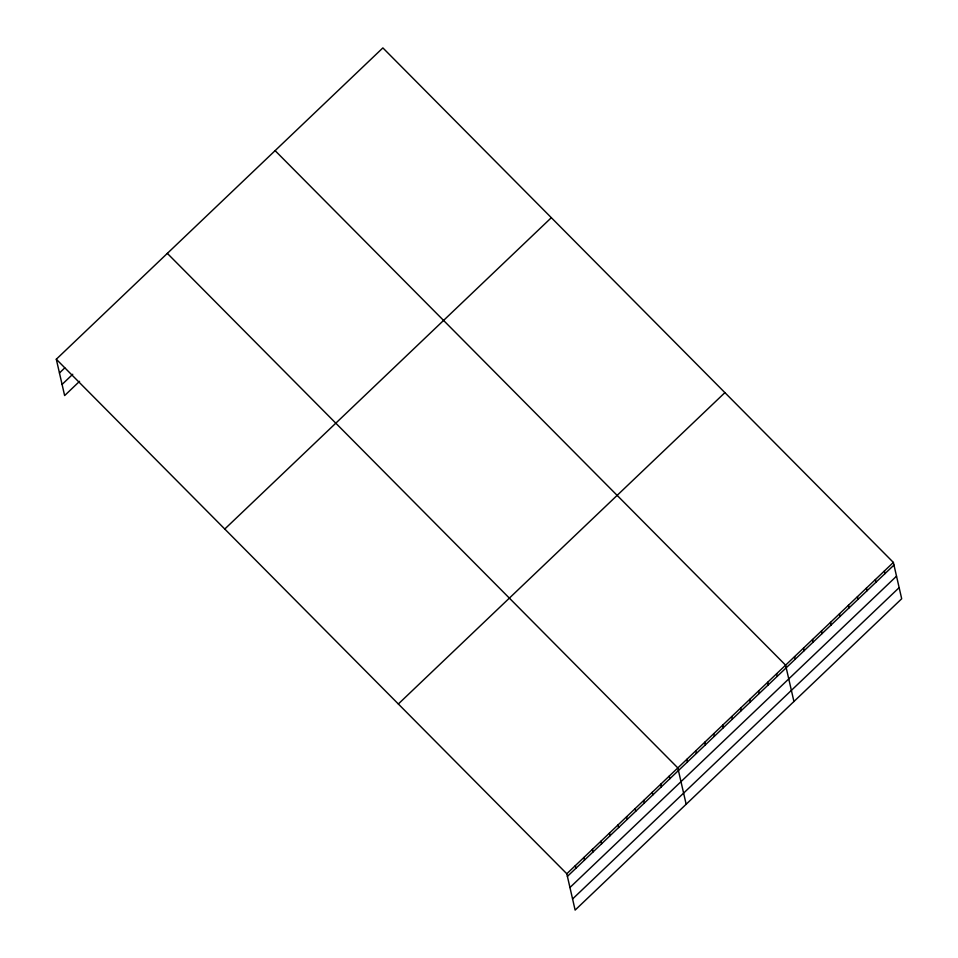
<?xml version="1.0" encoding="UTF-8"?>
<svg xmlns="http://www.w3.org/2000/svg" width="958" height="958" viewBox="0 0 958 958"><rect width="100%" height="100%" fill="white"/><g stroke="black" fill="none" stroke-linecap="round" stroke-linejoin="round"><path stroke-width="1.44" d="M56.306 359.238L382.877 47.9L893.371 562.43L901.694 598.762L575.123 910.1L566.801 873.768L56.306 359.238L64.629 395.57L79.574 381.32M59.456 372.973L64.785 367.884M62.078 384.445L72.748 374.267M224.771 529.032L551.341 217.694M398.336 703.974L724.907 392.636M566.801 873.768L893.371 562.43M567.399 876.39L893.97 565.052M569.95 887.515L896.52 576.177M572.573 898.975L899.143 587.637M275.114 150.645L785.608 665.175L793.931 701.507M167.339 253.379L677.833 767.921L686.156 804.241M884.39 570.992L884.988 573.614M875.408 579.554L876.007 582.177M866.427 588.116L867.038 590.739M857.446 596.678L858.057 599.301M848.477 605.24L849.075 607.863M839.495 613.803L840.094 616.425M830.514 622.365L831.113 624.987M821.533 630.927L822.132 633.549M812.552 639.489L813.15 642.111M803.57 648.051L804.169 650.674M794.589 656.613L795.188 659.236M776.627 673.737L777.225 676.36M767.645 682.3L768.244 684.922M758.664 690.862L759.263 693.472M749.683 699.424L750.282 702.034M740.702 707.986L741.3 710.596M731.72 716.548L732.319 719.159M722.739 725.11L723.338 727.721M713.758 733.672L714.357 736.283M704.777 742.234L705.375 744.845M695.795 750.797L696.394 753.407M686.814 759.359L687.413 761.969M669.295 776.052L669.893 778.674M660.757 784.195L661.355 786.817M652.218 792.338L652.817 794.96M643.668 800.481L644.267 803.103M635.13 808.624L635.729 811.246M626.592 816.767L627.191 819.389M618.054 824.91L618.652 827.532M609.504 833.053L610.102 835.675M600.965 841.196L601.564 843.818M592.427 849.339L593.026 851.961M583.889 857.482L584.488 860.104M575.339 865.625L575.938 868.247"/></g></svg>
